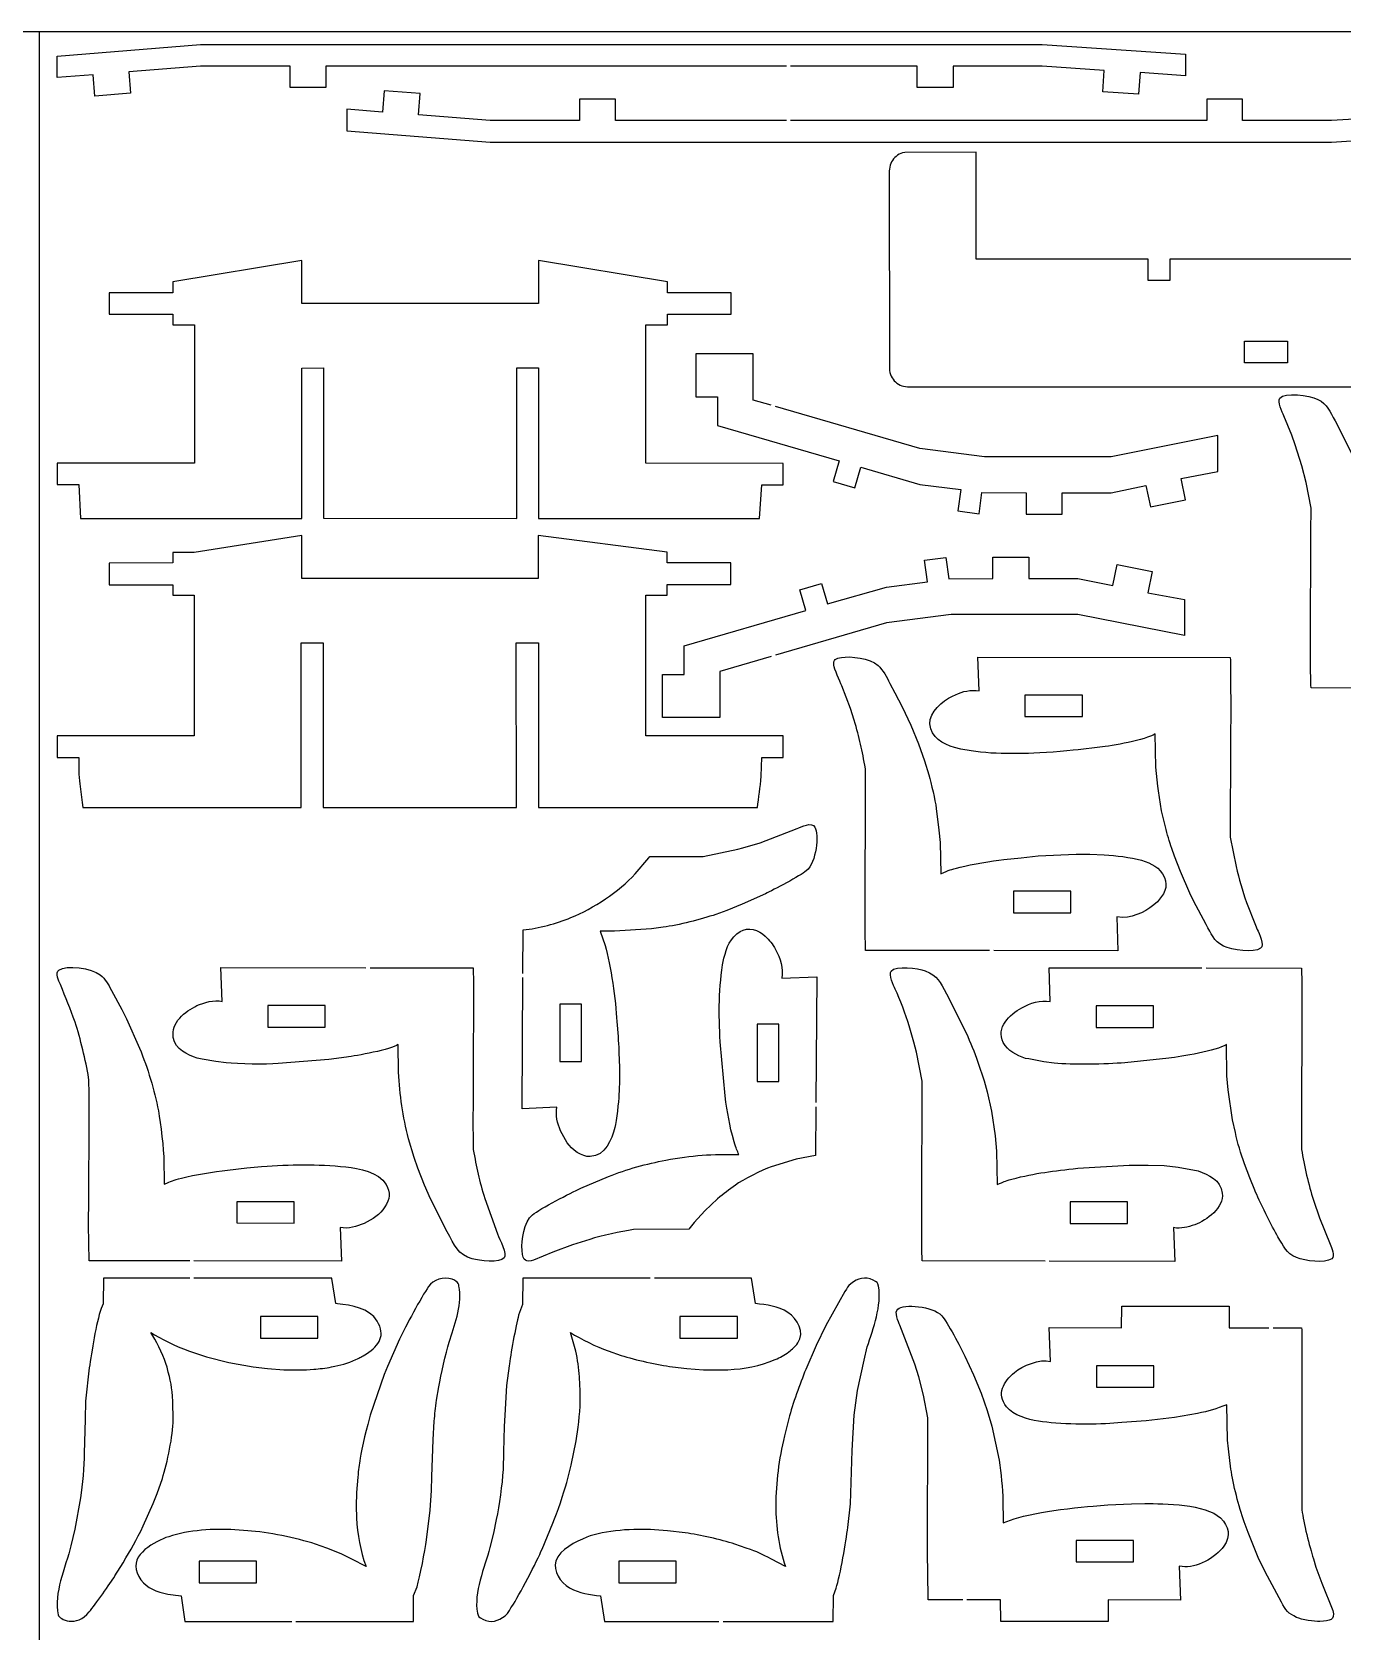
# Model space of a CAD drawing. Extents: x 16 to 596, y 60 to 440.
# Drawn here: x 305.3 to 460.7, y 250.6 to 440.3 of the extents above; entities that cross this region are included whole.
import ezdxf

# ---------------------------------------------------------------- set-up
doc = ezdxf.new("R2010")
doc.units = 0
doc.layers.get('0').update_dxf_attribs({"linetype": 'CONTINUOUS'})

msp = doc.modelspace()

# ---------------------------------------------------------------- linework, layer by layer
at = {"color": 1}
msp.add_line((596.208698, 440.268814), (16.208698, 440.268814), dxfattribs=at)
at = {"color": 5}
msp.add_line((306.208698, 440.268814), (306.208698, 60.268814), dxfattribs=at)
at = {"color": 3}
for p, q in [((308.333698, 437.418814), (325.333698, 438.768814)), ((325.333698, 438.768814), (425.133698, 438.768814)), ((425.133698, 438.768814), (442.133698, 437.618814)), ((308.333698, 434.868814), (308.333698, 437.418814)), ((325.333698, 436.218814), (316.833698, 435.543814)), ((335.958698, 436.218814), (325.333698, 436.218814)), ((335.958698, 433.668814), (335.958698, 436.218814)), ((394.819098, 436.218814), (340.208698, 436.218814)), ((340.208698, 436.218814), (340.208698, 433.668814)), ((410.333698, 436.218814), (395.319098, 436.218814)), ((410.333698, 433.668814), (410.333698, 436.218814)), ((425.133698, 436.218814), (414.583698, 436.218814)), ((414.583698, 436.218814), (414.583698, 433.668814)), ((432.508698, 435.718814), (425.133698, 436.218814)), ((442.133698, 437.618814), (442.133698, 435.068814)), ((312.583698, 435.193814), (308.333698, 434.868814)), ((312.783698, 432.643814), (312.583698, 435.193814)), ((316.833698, 435.543814), (317.033698, 432.993814)), ((432.358698, 433.168814), (432.508698, 435.718814)), ((436.758698, 435.443814), (436.583698, 432.893814)), ((442.133698, 435.068814), (436.758698, 435.443814)), ((317.033698, 432.993814), (312.783698, 432.643814)), ((340.208698, 433.668814), (335.958698, 433.668814)), ((347.116398, 433.307614), (346.916398, 430.757614)), ((351.366398, 432.982614), (347.116398, 433.307614)), ((351.166398, 430.432614), (351.366398, 432.982614)), ((414.583698, 433.668814), (410.333698, 433.668814)), ((436.583698, 432.893814), (432.358698, 433.168814)), ((346.916398, 430.757614), (342.666398, 431.107614)), ((342.666398, 431.107614), (342.666398, 428.557614)), ((374.541398, 432.307614), (370.291398, 432.307614)), ((370.291398, 432.307614), (370.291398, 429.757614)), ((374.541398, 429.757614), (374.541398, 432.307614)), ((448.916398, 432.307614), (444.666398, 432.307614)), ((444.666398, 432.307614), (444.666398, 429.757614)), ((448.916398, 429.757614), (448.916398, 432.307614)), ((359.666398, 429.757614), (351.166398, 430.432614)), ((370.291398, 429.757614), (359.666398, 429.757614)), ((394.819098, 429.757614), (374.541398, 429.757614)), ((444.666398, 429.757614), (395.319098, 429.757614)), ((459.466398, 429.757614), (448.916398, 429.757614)), ((466.841398, 430.232614), (459.466398, 429.757614)), ((342.666398, 428.557614), (359.666398, 427.207614)), ((359.666398, 427.207614), (459.466398, 427.207614)), ((459.466398, 427.207614), (476.466398, 428.332614)), ((407.294798, 424.860414), (407.194798, 424.660414)), ((407.394798, 425.035414), (407.294798, 424.860414)), ((407.519798, 425.210314), (407.394798, 425.035414)), ((407.669798, 425.385414), (407.519798, 425.210314)), ((407.819798, 425.510414), (407.669798, 425.385414)), ((407.994798, 425.660414), (407.819798, 425.510414)), ((408.194798, 425.760414), (407.994798, 425.660414)), ((408.394798, 425.860414), (408.194798, 425.760414)), ((408.594798, 425.935414), (408.394798, 425.860414)), ((408.844798, 425.985414), (408.594798, 425.935414)), ((417.319798, 426.010314), (408.844798, 425.985414)), ((417.319798, 413.335414), (417.319798, 426.010314)), ((407.044798, 424.010414), (407.019798, 423.785414)), ((407.019798, 423.785414), (407.044798, 400.110414)), ((407.069798, 424.235414), (407.044798, 424.010414)), ((407.119798, 424.460414), (407.069798, 424.235414)), ((407.194798, 424.660414), (407.119798, 424.460414)), ((337.358698, 413.168814), (322.058698, 410.618814)), ((337.358698, 408.068814), (337.358698, 413.168814)), ((380.708698, 410.618814), (365.408698, 413.168814)), ((365.408698, 413.168814), (365.408698, 408.068814)), ((425.393098, 413.335414), (417.319798, 413.335414)), ((437.719798, 413.335414), (425.393098, 413.335414)), ((437.719798, 410.785414), (437.719798, 413.335414)), ((440.294798, 413.335414), (440.269798, 410.785414)), ((463.219798, 413.335414), (440.294798, 413.335414)), ((322.058698, 410.618814), (322.058698, 409.343814)), ((380.708698, 409.343814), (380.708698, 410.618814)), ((440.269798, 410.785414), (437.719798, 410.785414)), ((322.058698, 409.343814), (314.508698, 409.343814)), ((314.508698, 409.343814), (314.508698, 406.793814)), ((365.408698, 408.068814), (337.358698, 408.068814)), ((388.258698, 409.343814), (380.708698, 409.343814)), ((388.258698, 406.793814), (388.258698, 409.343814)), ((314.508698, 406.793814), (322.058698, 406.793814)), ((322.058698, 406.793814), (322.058698, 405.518814)), ((380.708698, 405.518814), (380.708698, 406.793814)), ((380.708698, 406.793814), (388.258698, 406.793814)), ((322.058698, 405.518814), (324.608698, 405.518814)), ((324.608698, 405.518814), (324.608698, 389.143814)), ((378.133698, 389.118814), (378.158698, 405.518814)), ((378.158698, 405.518814), (380.708698, 405.518814)), ((390.883698, 402.093814), (384.083698, 402.093814)), ((384.083698, 402.093814), (384.083698, 396.993814)), ((390.883698, 396.618814), (390.883698, 402.093814)), ((337.358698, 400.393814), (339.908698, 400.418814)), ((337.358698, 382.568814), (337.358698, 400.393814)), ((339.908698, 400.418814), (339.908698, 382.593814)), ((362.858698, 382.568814), (362.858698, 400.418814)), ((362.858698, 400.418814), (365.408698, 400.418814)), ((365.408698, 400.418814), (365.408698, 382.568814)), ((407.044798, 400.110414), (407.094798, 399.885414)), ((407.094798, 399.885414), (407.144798, 399.660414)), ((407.144798, 399.660414), (407.244798, 399.460414)), ((407.244798, 399.460414), (407.344798, 399.260414)), ((407.344798, 399.260414), (407.469798, 399.085414)), ((407.469798, 399.085414), (407.594798, 398.910414)), ((407.594798, 398.910414), (407.744798, 398.760414)), ((407.744798, 398.760414), (407.919798, 398.610414)), ((407.919798, 398.610414), (408.094798, 398.485414)), ((408.094798, 398.485414), (408.294798, 398.385414)), ((408.294798, 398.385414), (408.494798, 398.310414)), ((408.494798, 398.310414), (408.694798, 398.260414)), ((408.694798, 398.260414), (408.919798, 398.210414)), ((384.083698, 396.993814), (386.633698, 396.993814)), ((386.633698, 396.993814), (386.633698, 393.593814)), ((393.023298, 395.995914), (390.883698, 396.618814)), ((408.919798, 398.210414), (409.169798, 398.185414)), ((409.169798, 398.185414), (494.369798, 398.185414)), ((410.633698, 390.868814), (393.523298, 395.850314)), ((454.733698, 392.468814), (453.808698, 394.743814)), ((386.633698, 393.593814), (401.058698, 389.393814)), ((459.908698, 394.143814), (462.158698, 389.693814)), ((418.308698, 389.868814), (410.633698, 390.868814)), ((445.958698, 392.393814), (433.333698, 389.868814)), ((445.958698, 388.143814), (445.958698, 392.393814)), ((455.158698, 391.318814), (454.733698, 392.468814)), ((455.933698, 388.818814), (455.158698, 391.318814)), ((324.608698, 389.143814), (308.333698, 389.143814)), ((308.333698, 389.143814), (308.333698, 386.593714)), ((394.433698, 389.093814), (378.133698, 389.118814)), ((394.433698, 386.543814), (394.433698, 389.093814)), ((401.058698, 389.393814), (400.358698, 386.943814)), ((433.333698, 389.868814), (418.308698, 389.868814)), ((456.433698, 386.843814), (455.933698, 388.818814)), ((400.358698, 386.943814), (402.933698, 386.193714)), ((402.933698, 386.193714), (403.633698, 388.643814)), ((403.633698, 388.643814), (410.633698, 386.618814)), ((441.633698, 387.293814), (445.958698, 388.143814)), ((442.133698, 384.793714), (441.633698, 387.293814)), ((308.333698, 386.593714), (310.883698, 386.593714)), ((310.883698, 386.593714), (311.108698, 382.568814)), ((391.633698, 382.568814), (391.883698, 386.543814)), ((391.883698, 386.543814), (394.433698, 386.543814)), ((410.633698, 386.618814), (415.483698, 385.993714)), ((415.483698, 385.993714), (415.133698, 383.468814)), ((417.658698, 383.118814), (418.008698, 385.643814)), ((418.008698, 385.643814), (423.258698, 385.618814)), ((423.258698, 385.618814), (423.258698, 383.068814)), ((427.508698, 383.068814), (427.508698, 385.618814)), ((427.508698, 385.618814), (433.333698, 385.618814)), ((433.333698, 385.618814), (437.458698, 386.468814)), ((437.458698, 386.468814), (437.983698, 383.968814)), ((457.033698, 383.793814), (456.433698, 386.843814)), ((415.133698, 383.468814), (417.658698, 383.118814)), ((437.983698, 383.968814), (442.133698, 384.793714)), ((311.108698, 382.568814), (322.786598, 382.568814)), ((322.786598, 382.568814), (337.358698, 382.568814)), ((339.908698, 382.593814), (362.858698, 382.568814)), ((365.408698, 382.568814), (380.683698, 382.568814)), ((380.683698, 382.568814), (391.633698, 382.568814)), ((423.258698, 383.068814), (427.508698, 383.068814)), ((337.333698, 380.568814), (324.583698, 378.543814)), ((337.333698, 375.468714), (337.333698, 380.568814)), ((380.683698, 378.568814), (365.383698, 380.568814)), ((365.383698, 380.568814), (365.383698, 375.468714)), ((324.583698, 378.543814), (322.033698, 378.543814)), ((322.033698, 378.543814), (322.033698, 377.293814)), ((380.683698, 377.293814), (380.683698, 378.568814)), ((411.183698, 377.618814), (413.708698, 377.943814)), ((411.533698, 375.068714), (411.183698, 377.618814)), ((413.708698, 377.943814), (414.058698, 375.418814)), ((419.308698, 375.443814), (419.308698, 377.993814)), ((419.308698, 377.993814), (423.558698, 377.993814)), ((423.558698, 377.993814), (423.558698, 375.443814)), ((322.033698, 377.293814), (314.508698, 377.268814)), ((314.508698, 377.268814), (314.508698, 374.718814)), ((388.233698, 377.293814), (380.683698, 377.293814)), ((388.233698, 374.743814), (388.233698, 377.293814)), ((433.508698, 374.618814), (434.033698, 377.118814)), ((434.033698, 377.118814), (438.183698, 376.268714)), ((438.183698, 376.268714), (437.683698, 373.768814)), ((314.508698, 374.718814), (322.033698, 374.718814)), ((322.033698, 374.718814), (322.033698, 373.468814)), ((365.383698, 375.468714), (337.333698, 375.468714)), ((380.683698, 373.468814), (380.683698, 374.743814)), ((380.683698, 374.743814), (388.233698, 374.743814)), ((396.408698, 374.118814), (398.983698, 374.868714)), ((397.108698, 371.668814), (396.408698, 374.118814)), ((398.983698, 374.868714), (399.683698, 372.443814)), ((399.683698, 372.443814), (406.683698, 374.443814)), ((406.683698, 374.443814), (411.533698, 375.068714)), ((414.058698, 375.418814), (419.308698, 375.443814)), ((423.558698, 375.443814), (429.383698, 375.443814)), ((429.383698, 375.443814), (433.508698, 374.618814)), ((437.683698, 373.768814), (442.008698, 372.943814)), ((322.033698, 373.468814), (324.583698, 373.468814)), ((324.583698, 373.468814), (324.583698, 356.793814)), ((378.133698, 356.793814), (378.133698, 373.468814)), ((378.133698, 373.468814), (380.683698, 373.468814)), ((442.008698, 372.943814), (442.008698, 368.693814)), ((382.683698, 367.468814), (397.108698, 371.668814)), ((406.683698, 370.193814), (393.523298, 366.362314)), ((414.358698, 371.193814), (406.683698, 370.193814)), ((429.383698, 371.193814), (414.358698, 371.193814)), ((442.008698, 368.693814), (429.383698, 371.193814)), ((337.283698, 348.293714), (337.283698, 367.818814)), ((337.283698, 367.818814), (339.883698, 367.818814)), ((339.883698, 367.818814), (339.883698, 348.293714)), ((362.808698, 348.293714), (362.783698, 367.818814)), ((362.783698, 367.818814), (365.433698, 367.818814)), ((365.433698, 367.818814), (365.433698, 348.293714)), ((382.683698, 364.068814), (382.683698, 367.468814)), ((393.023298, 366.216714), (386.933698, 364.443814)), ((417.658698, 362.118814), (417.508698, 366.143714)), ((417.508698, 366.143714), (447.433698, 366.093814)), ((386.933698, 364.443814), (386.933698, 358.968814)), ((380.133698, 358.968814), (380.133698, 364.068814)), ((380.133698, 364.068814), (382.683698, 364.068814)), ((402.408698, 360.018814), (401.383698, 362.718814)), ((407.083698, 363.018814), (407.683698, 361.893814)), ((467.682498, 362.451014), (457.033698, 362.468814)), ((407.683698, 361.893814), (408.558698, 360.243814)), ((417.333698, 362.168714), (417.658698, 362.118814)), ((386.933698, 358.968814), (380.133698, 358.968814)), ((402.833698, 358.668814), (402.408698, 360.018814)), ((408.558698, 360.243814), (409.583698, 358.043814)), ((324.583698, 356.793814), (308.333698, 356.793814)), ((308.333698, 356.793814), (308.333698, 354.243714)), ((394.433698, 356.793814), (378.133698, 356.793814)), ((394.433698, 354.243714), (394.433698, 356.793814)), ((409.583698, 358.043814), (410.483698, 355.843814)), ((438.633698, 353.093814), (438.558698, 357.018714)), ((410.483698, 355.843814), (411.208698, 353.818814)), ((415.508698, 355.218814), (414.733698, 355.393814)), ((416.708698, 355.018814), (415.508698, 355.218814)), ((423.533698, 354.718814), (421.458698, 354.693814)), ((431.983698, 355.443814), (429.433698, 355.143814)), ((308.333698, 354.243714), (310.883698, 354.243714)), ((391.833698, 351.993814), (391.883698, 354.243714)), ((391.883698, 354.243714), (394.433698, 354.243714)), ((404.158698, 333.793714), (404.183698, 352.893814)), ((411.208698, 353.818814), (411.708698, 352.168814)), ((438.858698, 350.843814), (438.633698, 353.093814)), ((311.008698, 351.118814), (311.308698, 348.868814)), ((438.933698, 350.268714), (438.858698, 350.843814)), ((439.308698, 347.918714), (438.933698, 350.268714)), ((311.308698, 348.868814), (311.383698, 348.293714)), ((311.383698, 348.293714), (322.786598, 348.293714)), ((322.786598, 348.293714), (337.283698, 348.293714)), ((339.883698, 348.293714), (362.808698, 348.293714)), ((365.433698, 348.293714), (379.184898, 348.293714)), ((379.184898, 348.293714), (391.383698, 348.293714)), ((412.583698, 348.168814), (412.908698, 345.593814)), ((439.758698, 346.018814), (439.308698, 347.918714)), ((391.683698, 344.093814), (396.083698, 345.793814)), ((412.908698, 345.593814), (413.033698, 344.143714)), ((384.958698, 342.493814), (389.058698, 343.343714)), ((389.058698, 343.343714), (389.633698, 343.493814)), ((389.633698, 343.493814), (391.683698, 344.093814)), ((413.033698, 344.143714), (413.108698, 340.443814)), ((440.833698, 342.518814), (440.508698, 343.418814)), ((447.433698, 344.768714), (448.133698, 341.293814)), ((376.883698, 340.443814), (378.508698, 342.343714)), ((378.508698, 342.343714), (378.633698, 342.493814)), ((378.633698, 342.493814), (384.958698, 342.493814)), ((420.608698, 342.118814), (422.658698, 342.343714)), ((422.658698, 342.343714), (424.658698, 342.543714)), ((424.658698, 342.543714), (429.158698, 342.743714)), ((429.158698, 342.743714), (430.808698, 342.743714)), ((430.808698, 342.743714), (432.483698, 342.693814)), ((441.533698, 340.693814), (440.833698, 342.518814)), ((442.658698, 338.118814), (441.533698, 340.693814)), ((392.333698, 338.068814), (389.583698, 336.818714)), ((443.108698, 337.218714), (442.658698, 338.118814)), ((387.758698, 336.093814), (386.458698, 335.618714)), ((389.583698, 336.818714), (387.758698, 336.093814)), ((444.583698, 334.418714), (443.108698, 337.218714)), ((449.383698, 337.043814), (450.433698, 334.343814)), ((363.553398, 328.623414), (363.583698, 333.768814)), ((378.808698, 333.893814), (374.433698, 333.618714)), ((380.183698, 334.093814), (378.808698, 333.893814)), ((404.208698, 331.343814), (404.158698, 333.793714)), ((434.683698, 335.243714), (433.983698, 335.318814)), ((433.983698, 335.318814), (434.133698, 331.293814)), ((450.433698, 334.343814), (450.658698, 333.818714)), ((374.433698, 333.618714), (372.708698, 333.618714)), ((372.708698, 333.618714), (373.308698, 331.943814)), ((387.358698, 330.218714), (387.408698, 330.418714)), ((418.897498, 331.319314), (404.208698, 331.343814)), ((434.133698, 331.293814), (419.397498, 331.318514)), ((327.883698, 325.293714), (327.733698, 329.318814)), ((327.733698, 329.318814), (344.942998, 329.290014)), ((345.442998, 329.289214), (357.658698, 329.268714)), ((357.658698, 329.268714), (357.708698, 327.468714)), ((363.458698, 312.568714), (363.550498, 328.123414)), ((394.283698, 328.043714), (398.408698, 328.193814)), ((398.408698, 328.193814), (398.320898, 313.314114)), ((426.108698, 325.293714), (425.958698, 329.293714)), ((425.958698, 329.293714), (444.083698, 329.263414)), ((444.583698, 329.262614), (455.883698, 329.243714)), ((455.883698, 329.243714), (455.933698, 327.443714)), ((314.783698, 326.593814), (315.983698, 324.343814)), ((413.808698, 326.193814), (416.133698, 321.568814)), ((455.933698, 327.443714), (455.908698, 307.718814)), ((315.983698, 324.343814), (316.558698, 323.218814)), ((316.558698, 323.218814), (318.108698, 319.743714)), ((374.708698, 322.918714), (374.858698, 321.118714)), ((409.933698, 320.468814), (409.383698, 322.393814)), ((387.533698, 314.093814), (386.958698, 320.518714)), ((342.658698, 318.693814), (340.533698, 318.418814)), ((348.808698, 316.893814), (348.758698, 320.193814)), ((410.233698, 319.293814), (409.933698, 320.468814)), ((410.933698, 315.843814), (410.233698, 319.293814)), ((447.058698, 316.468814), (447.008698, 320.168814)), ((325.533698, 318.443814), (324.933698, 318.568714)), ((327.133698, 318.168714), (325.533698, 318.443814)), ((328.358698, 318.018814), (327.133698, 318.168714)), ((340.533698, 318.418814), (334.558698, 317.918714)), ((417.533698, 318.093814), (418.258698, 315.868814)), ((423.558698, 318.468814), (423.158698, 318.543714)), ((425.358698, 318.143714), (423.558698, 318.468814)), ((426.583698, 317.993814), (425.358698, 318.143714)), ((436.808698, 318.193814), (434.933698, 318.018814)), ((440.183698, 318.568714), (436.808698, 318.193814)), ((418.258698, 315.868814), (418.633698, 314.568714)), ((447.208698, 314.818814), (447.058698, 316.468814)), ((447.708698, 311.268814), (447.208698, 314.818814)), ((418.633698, 314.568714), (419.133698, 312.293814)), ((367.583698, 312.743814), (363.458698, 312.568714)), ((398.317898, 312.814114), (398.283698, 307.018714)), ((419.133698, 312.293814), (419.558698, 309.343814)), ((448.058698, 309.743814), (447.708698, 311.268814)), ((368.833698, 308.543814), (368.033698, 309.968814)), ((419.558698, 309.343814), (419.733698, 307.518814)), ((350.658698, 306.793814), (350.008698, 309.018714)), ((419.733698, 307.518814), (419.808698, 303.593814)), ((320.983698, 306.268714), (321.008698, 304.118814)), ((328.533698, 305.293814), (330.808698, 305.543814)), ((330.808698, 305.543814), (332.583698, 305.718814)), ((351.108698, 305.518814), (350.658698, 306.793814)), ((351.883698, 303.493714), (351.108698, 305.518814)), ((395.983698, 306.593814), (393.008698, 305.693814)), ((398.283698, 307.018714), (395.983698, 306.593814)), ((429.358698, 305.518814), (435.458698, 305.893814)), ((435.458698, 305.893814), (437.733698, 305.893814)), ((437.733698, 305.893814), (439.608698, 305.818714)), ((439.608698, 305.818714), (441.258698, 305.643714)), ((441.258698, 305.643714), (443.633698, 305.193814)), ((449.758698, 304.393814), (449.133698, 306.043714)), ((321.008698, 304.118814), (321.008698, 303.618814)), ((352.608698, 301.868714), (351.883698, 303.493714)), ((370.433698, 303.143814), (373.733698, 304.543814)), ((450.358698, 302.918814), (449.758698, 304.393814)), ((312.058698, 298.793814), (312.083698, 301.918814)), ((354.583698, 297.968814), (352.608698, 301.868714)), ((359.033698, 301.943814), (360.558698, 297.718714)), ((386.633698, 301.868714), (385.133698, 300.468714)), ((457.308698, 301.743814), (458.033698, 299.618814)), ((385.133698, 300.468714), (383.883698, 299.068714)), ((312.108698, 294.543714), (312.058698, 298.793814)), ((341.883698, 298.493714), (342.058698, 294.493814)), ((383.233698, 298.268714), (376.683698, 298.243814)), ((383.883698, 299.068714), (383.233698, 298.268714)), ((440.708698, 298.468714), (440.858698, 294.443814)), ((458.033698, 299.618814), (459.308698, 296.493714)), ((369.433698, 296.418814), (367.133698, 295.543714)), ((371.483698, 297.068814), (369.433698, 296.418814)), ((324.046398, 294.523814), (312.108698, 294.543714)), ((342.058698, 294.493814), (324.546398, 294.523014)), ((367.133698, 295.543714), (364.833698, 294.618814)), ((425.483698, 294.482314), (410.933698, 294.518714)), ((440.858698, 294.443814), (425.983698, 294.481014)), ((313.808698, 292.493814), (313.783698, 289.443814)), ((324.046398, 292.493814), (313.808698, 292.493814)), ((340.908698, 292.493814), (324.546398, 292.493814)), ((340.908698, 292.443814), (340.908698, 292.493814)), ((341.383698, 289.468814), (340.908698, 292.443814)), ((363.558698, 292.493814), (363.508698, 289.343714)), ((378.653098, 292.493814), (363.558698, 292.493814)), ((390.658698, 292.493814), (379.153098, 292.493814)), ((391.133698, 289.468814), (390.658698, 292.493814)), ((401.758698, 290.893814), (399.508698, 286.868814)), ((313.783698, 289.443814), (313.558698, 288.868814)), ((341.583698, 289.443814), (341.383698, 289.468814)), ((363.508698, 289.343714), (363.058698, 288.068814)), ((434.558698, 286.593714), (434.583698, 289.143714)), ((434.583698, 289.143714), (447.308698, 289.143714)), ((447.308698, 289.143714), (447.333698, 286.593714)), ((399.508698, 286.868814), (398.333698, 284.493814)), ((410.058698, 282.293814), (408.283698, 286.893814)), ((426.133698, 282.593714), (425.983698, 286.618714)), ((425.983698, 286.618714), (434.558698, 286.593714)), ((447.333698, 286.593714), (452.029898, 286.580114)), ((452.529898, 286.578614), (455.908698, 286.568714)), ((455.908698, 286.568714), (455.933698, 286.343814)), ((319.683698, 285.643814), (319.458698, 286.018714)), ((348.933698, 285.243814), (347.508698, 282.018714)), ((369.833698, 283.818714), (369.208698, 286.018714)), ((398.333698, 284.493814), (397.108698, 281.643714)), ((455.933698, 286.343814), (455.958698, 282.368814)), ((323.908698, 283.868814), (326.033698, 283.143814)), ((326.033698, 283.143814), (328.683698, 282.468814)), ((373.658698, 283.868814), (375.208698, 283.318814)), ((403.258698, 279.168814), (404.033698, 282.768814)), ((404.033698, 282.768814), (404.408698, 284.318814)), ((415.958698, 283.243714), (417.008698, 281.018714)), ((312.133698, 281.843714), (311.708698, 277.893714)), ((328.683698, 282.468814), (331.558698, 281.968814)), ((331.558698, 281.968814), (333.258698, 281.768814)), ((333.258698, 281.768814), (335.208698, 281.618714)), ((347.108698, 281.043714), (345.458698, 276.243714)), ((347.508698, 282.018714), (347.108698, 281.043714)), ((361.933698, 282.068814), (361.633698, 279.743814)), ((370.333698, 279.818714), (370.283698, 280.793814)), ((381.308698, 281.968814), (383.008698, 281.768814)), ((383.008698, 281.768814), (384.983698, 281.618714)), ((384.983698, 281.618714), (387.858698, 281.618714)), ((410.508698, 280.768814), (410.058698, 282.293814)), ((411.058698, 278.593814), (410.508698, 280.768814)), ((417.008698, 281.018714), (417.908698, 278.818714)), ((455.958698, 282.368814), (455.958698, 264.993714)), ((353.333698, 278.018814), (353.583698, 279.593814)), ((361.633698, 279.743814), (361.408698, 276.218814)), ((402.858698, 276.218814), (403.258698, 279.168814)), ((417.908698, 278.818714), (418.633698, 276.768814)), ((311.708698, 277.893714), (311.633698, 275.743814)), ((322.083698, 275.693714), (322.058698, 277.868714)), ((411.583698, 275.918814), (411.058698, 278.593814)), ((447.133698, 273.268714), (447.033698, 277.468714)), ((311.633698, 275.743814), (311.533698, 271.693714)), ((352.908698, 273.293714), (353.033698, 275.518714)), ((361.408698, 276.218814), (361.358698, 274.868714)), ((395.108698, 275.818814), (394.583698, 273.768814)), ((402.608698, 272.018814), (402.858698, 276.218814)), ((411.558698, 260.018714), (411.583698, 275.918814)), ((418.633698, 276.768814), (419.183698, 274.918714)), ((434.583698, 275.343814), (433.633698, 275.268714)), ((437.483698, 275.568814), (434.583698, 275.343814)), ((440.833698, 275.968814), (437.483698, 275.568814)), ((443.558698, 276.443714), (440.833698, 275.968814)), ((352.783698, 268.968714), (352.908698, 273.293714)), ((361.358698, 274.868714), (361.283698, 271.868814)), ((369.283698, 270.293714), (369.883698, 273.168814)), ((369.883698, 273.168814), (370.108698, 274.793814)), ((419.183698, 274.918714), (420.033698, 270.893714)), ((447.233698, 272.243814), (447.133698, 273.268714)), ((361.283698, 271.868814), (361.208698, 269.768814)), ((402.408698, 265.718814), (402.608698, 272.018814)), ((447.533698, 269.843814), (447.233698, 272.243814)), ((368.758698, 268.243814), (369.283698, 270.293714)), ((320.183698, 266.943714), (320.808698, 268.718714)), ((343.983698, 268.868814), (343.833698, 267.043814)), ((352.733698, 267.293814), (352.783698, 268.968714)), ((311.108698, 266.443814), (310.408698, 262.718814)), ((318.533698, 263.093814), (319.733698, 265.768714)), ((319.733698, 265.768714), (320.183698, 266.943714)), ((343.833698, 267.043814), (343.808698, 265.443814)), ((352.583698, 264.943714), (352.733698, 267.293814)), ((402.083698, 262.918814), (402.408698, 265.718814)), ((420.483698, 265.993714), (420.508698, 263.818814)), ((431.208698, 265.443814), (432.933698, 265.593714)), ((432.933698, 265.593714), (435.758698, 265.718814)), ((435.758698, 265.718814), (437.333698, 265.743714)), ((343.808698, 265.443814), (343.833698, 264.068814)), ((352.133698, 261.443814), (352.583698, 264.943714)), ((360.408698, 263.843814), (360.058698, 262.243814)), ((420.508698, 263.443814), (421.833698, 263.943714)), ((420.508698, 263.818814), (420.508698, 263.443814)), ((421.833698, 263.943714), (422.933698, 264.243814)), ((422.933698, 264.243814), (425.083698, 264.693814)), ((310.408698, 262.718814), (309.958698, 260.718814)), ((330.933698, 262.518814), (329.408698, 262.643814)), ((360.058698, 262.243814), (359.658698, 260.518814)), ((365.833698, 260.343814), (367.133698, 263.418814)), ((380.708698, 262.518814), (379.158698, 262.643814)), ((382.808698, 262.268814), (380.708698, 262.518814)), ((449.558698, 262.293814), (449.083698, 263.593714)), ((450.858698, 259.168814), (449.558698, 262.293814)), ((340.308698, 260.468814), (338.958698, 260.943814)), ((342.008698, 259.793714), (340.308698, 260.468814)), ((390.058698, 260.468814), (388.708698, 260.943814)), ((411.608698, 254.593814), (411.558698, 260.018714)), ((315.183698, 257.168814), (316.158698, 258.718814)), ((343.283698, 259.168814), (342.008698, 259.793714)), ((344.958698, 258.268814), (343.283698, 259.168814)), ((394.708698, 258.268814), (393.058698, 259.168814)), ((441.758698, 258.268814), (441.383698, 258.318814)), ((441.383698, 258.318814), (441.558698, 254.293814)), ((451.858698, 257.118814), (450.858698, 259.168814)), ((457.308698, 259.193714), (457.608698, 258.218714)), ((457.608698, 258.218714), (458.308698, 256.293814)), ((453.508698, 254.068714), (451.858698, 257.118814)), ((458.308698, 256.293814), (459.608698, 253.043714)), ((323.033698, 254.793814), (323.483698, 251.768814)), ((350.608698, 254.843714), (351.008698, 255.868714)), ((350.608698, 251.768814), (350.608698, 254.843714)), ((372.783698, 254.793814), (373.258698, 251.768814)), ((400.358698, 251.768814), (400.383698, 254.843714)), ((400.383698, 254.843714), (400.708698, 255.693814)), ((411.608698, 254.343814), (411.608698, 254.593814)), ((415.723198, 254.343814), (411.608698, 254.343814)), ((420.208698, 254.343814), (416.223198, 254.343814)), ((420.233698, 251.768814), (420.208698, 254.343814)), ((432.983698, 254.318814), (432.958698, 251.768814)), ((441.558698, 254.293814), (432.983698, 254.318814)), ((323.483698, 251.768814), (336.152998, 251.768814)), ((336.652998, 251.768814), (350.608698, 251.768814)), ((373.258698, 251.768814), (386.808698, 251.768814)), ((387.308698, 251.768814), (400.358698, 251.768814)), ((432.958698, 251.768814), (420.233698, 251.768814))]:
    msp.add_line(p, q, dxfattribs=at)
at = {"color": 7}
for p, q in [((449.144798, 401.035414), (449.144798, 403.585314)), ((449.144798, 403.585314), (454.244798, 403.585314)), ((454.244798, 403.585314), (454.244798, 401.035414)), ((454.244798, 401.035414), (449.144798, 401.035414)), ((429.908698, 361.618814), (423.108698, 361.618814)), ((423.108698, 361.618814), (423.108698, 359.068814)), ((429.908698, 359.068814), (429.908698, 361.618814)), ((423.108698, 359.068814), (429.908698, 359.068814)), ((428.558698, 338.368714), (421.758698, 338.368714)), ((421.758698, 338.368714), (421.758698, 335.818714)), ((428.558698, 335.818714), (428.558698, 338.368714)), ((421.758698, 335.818714), (428.558698, 335.818714)), ((340.108698, 324.793814), (333.308698, 324.793814)), ((333.308698, 324.793814), (333.308698, 322.243814)), ((340.108698, 322.243814), (340.108698, 324.793814)), ((370.508698, 324.968814), (367.958698, 324.968814)), ((367.958698, 324.968814), (367.958698, 318.168714)), ((370.508698, 318.168714), (370.508698, 324.968814)), ((438.333698, 324.768814), (431.533698, 324.768814)), ((431.533698, 324.768814), (431.533698, 322.218814)), ((438.333698, 322.218814), (438.333698, 324.768814)), ((393.908698, 322.618814), (391.358698, 322.618814)), ((391.358698, 322.618814), (391.358698, 315.818814)), ((393.908698, 315.818814), (393.908698, 322.618814)), ((333.308698, 322.243814), (340.108698, 322.243814)), ((431.533698, 322.218814), (438.333698, 322.218814)), ((367.958698, 318.168714), (370.508698, 318.168714)), ((391.358698, 315.818814), (393.908698, 315.818814)), ((329.658698, 301.543814), (329.658698, 299.018814)), ((336.458698, 301.543814), (329.658698, 301.543814)), ((336.458698, 298.993814), (336.458698, 301.543814)), ((435.258698, 301.518814), (428.458698, 301.518814)), ((428.458698, 301.518814), (428.458698, 298.968814)), ((435.258698, 298.968814), (435.258698, 301.518814)), ((329.658698, 299.018814), (336.458698, 298.993814)), ((428.458698, 298.968814), (435.258698, 298.968814)), ((332.433698, 287.918814), (332.433698, 285.368714)), ((339.233698, 287.918814), (332.433698, 287.918814)), ((339.233698, 285.368714), (339.233698, 287.918814)), ((382.183698, 287.918814), (382.183698, 285.368714)), ((389.008698, 287.918814), (382.183698, 287.918814)), ((389.008698, 285.368714), (389.008698, 287.918814)), ((332.433698, 285.368714), (339.233698, 285.368714)), ((382.183698, 285.368714), (389.008698, 285.368714)), ((438.383698, 282.093814), (431.583698, 282.093814)), ((431.583698, 282.093814), (431.583698, 279.543814)), ((438.383698, 279.568814), (438.383698, 282.093814)), ((431.583698, 279.543814), (438.383698, 279.543814)), ((438.383698, 279.543814), (438.383698, 279.568814)), ((429.158698, 261.368714), (429.158698, 261.343814)), ((435.958698, 261.368714), (429.158698, 261.368714)), ((429.158698, 261.343814), (429.158698, 258.818714)), ((435.958698, 258.818714), (435.958698, 261.368714)), ((331.958698, 258.893814), (325.158698, 258.893814)), ((325.158698, 258.893814), (325.158698, 256.343814)), ((331.958698, 256.343814), (331.958698, 258.893814)), ((381.733698, 258.893814), (374.933698, 258.893814)), ((374.933698, 258.893814), (374.933698, 256.343814)), ((381.733698, 256.343814), (381.733698, 258.893814)), ((429.158698, 258.818714), (435.958698, 258.818714)), ((325.158698, 256.343814), (331.958698, 256.343814)), ((374.933698, 256.343814), (381.733698, 256.343814))]:
    msp.add_line(p, q, dxfattribs=at)
at = {"color": 3}
for points in [[(453.808698, 394.743814), (453.616298, 395.151614), (453.033898, 396.459814), (453.333698, 396.843814)], [(453.333698, 396.843814), (453.893698, 397.561014), (456.802898, 397.215714), (457.833698, 396.693814)], [(457.833698, 396.693814), (458.974198, 396.116314), (459.212598, 395.299614), (459.908698, 394.143814)], [(457.033698, 362.468814), (456.896898, 363.015514), (457.033698, 383.793714), (457.033698, 383.793814)], [(400.433698, 365.193814), (400.351498, 365.807614), (400.678098, 365.984914), (401.333698, 366.093814)], [(401.333698, 366.093814), (402.416698, 366.273814), (404.728498, 366.016114), (405.683698, 365.143814)], [(447.433698, 366.093814), (447.596398, 365.442814), (447.412298, 344.967314), (447.433698, 344.768714)], [(401.383698, 362.718814), (401.152198, 363.249614), (400.491998, 364.758714), (400.433698, 365.193814)], [(405.683698, 365.143814), (406.306498, 364.575114), (406.688298, 363.757514), (407.083698, 363.018814)], [(414.508698, 361.493814), (415.480598, 361.952514), (416.221298, 362.248114), (417.333698, 362.168714)], [(411.833698, 358.218814), (411.736498, 359.586114), (413.322598, 360.934114), (414.508698, 361.493814)], [(404.183698, 352.893814), (403.789498, 355.087314), (403.502698, 356.520214), (402.833698, 358.668814)], [(414.733698, 355.393814), (413.387798, 355.842414), (411.950598, 356.574514), (411.833698, 358.218814)], [(438.558698, 357.018714), (437.361998, 356.301714), (433.418198, 355.595214), (431.983698, 355.443814)], [(421.458698, 354.693814), (419.991198, 354.693814), (418.142498, 354.751014), (416.708698, 355.018814)], [(429.433698, 355.143814), (427.932498, 354.977014), (424.991398, 354.718814), (423.533698, 354.718814)], [(310.883698, 354.243714), (310.883698, 353.371814), (310.887598, 351.966814), (311.008698, 351.118814)], [(391.383698, 348.293714), (391.490498, 349.468614), (391.740798, 350.686414), (391.833698, 351.993814)], [(411.708698, 352.168814), (411.991698, 351.112014), (412.452998, 349.214014), (412.583698, 348.168814)], [(396.083698, 345.793814), (396.595598, 346.017214), (397.812398, 346.644814), (398.183698, 345.968814)], [(398.183698, 345.968814), (398.682698, 345.060214), (398.400398, 341.803514), (397.158698, 340.768714)], [(440.508698, 343.418814), (440.288398, 344.241414), (439.935898, 345.114014), (439.758698, 346.018814)], [(415.408698, 341.218814), (416.857598, 341.581414), (419.125198, 341.962514), (420.608698, 342.118814)], [(432.483698, 342.693814), (433.944698, 342.602814), (435.513898, 342.398714), (436.933698, 342.043814)], [(436.933698, 342.043814), (438.132798, 341.593614), (439.046398, 341.297714), (439.658698, 339.993714)], [(369.258698, 335.243714), (371.952798, 336.325414), (374.922198, 338.296614), (376.883698, 340.443814)], [(397.158698, 340.768714), (396.493398, 340.214214), (393.249798, 338.493714), (392.333698, 338.068814)], [(413.108698, 340.443814), (414.226498, 340.890914), (414.178998, 340.911114), (415.408698, 341.218814)], [(439.658698, 339.993714), (440.140098, 338.968314), (439.530098, 337.840414), (438.808698, 337.118814)], [(448.133698, 341.293814), (448.505598, 339.806014), (448.841198, 338.490514), (449.383698, 337.043814)], [(438.808698, 337.118814), (437.734498, 336.044214), (436.199098, 335.338414), (434.683698, 335.243714)], [(363.583698, 333.768814), (365.498198, 333.980714), (367.471298, 334.526114), (369.258698, 335.243714)], [(386.458698, 335.618714), (384.640298, 335.019214), (382.062798, 334.328714), (380.183698, 334.093814)], [(389.333698, 333.593714), (390.287898, 334.168214), (391.544298, 333.782914), (392.283698, 333.043714)], [(446.633698, 331.868714), (445.436698, 332.474814), (445.237998, 333.331914), (444.583698, 334.418714)], [(450.658698, 333.818714), (450.879598, 333.382514), (451.554898, 331.956214), (451.033698, 331.593814)], [(373.308698, 331.943814), (373.993498, 329.546914), (374.571398, 325.397614), (374.708698, 322.918714)], [(387.408698, 330.418714), (387.729698, 331.702714), (388.138498, 332.874114), (389.333698, 333.593714)], [(392.283698, 333.043714), (392.838398, 332.489214), (393.130698, 332.162314), (393.533698, 331.443714)], [(386.958698, 320.518714), (386.779798, 323.747914), (386.762798, 327.028514), (387.358698, 330.218714)], [(393.533698, 331.443714), (394.083398, 330.463514), (394.472798, 329.179014), (394.283698, 328.043714)], [(451.033698, 331.593814), (450.268698, 331.061914), (447.678298, 331.339814), (446.633698, 331.868714)], [(308.708698, 327.293714), (308.546498, 327.690914), (308.066098, 328.693914), (308.533698, 329.018814)], [(308.533698, 329.018814), (309.403598, 329.623314), (312.437998, 329.273414), (313.433698, 328.443714)], [(313.433698, 328.443714), (314.076198, 327.908314), (314.355998, 327.393114), (314.783698, 326.593814)], [(407.708698, 326.768814), (407.531698, 327.135314), (406.939098, 328.516414), (407.233698, 328.893714)], [(407.233698, 328.893714), (407.776398, 329.588914), (410.445098, 329.229514), (411.283698, 328.918814)], [(411.283698, 328.918814), (412.790598, 328.360414), (412.961098, 327.601514), (413.808698, 326.193814)], [(310.458698, 322.818814), (309.893898, 324.495514), (309.360998, 325.696214), (308.708698, 327.293714)], [(357.708698, 327.468714), (357.708698, 322.480914), (357.583798, 308.320714), (357.683698, 307.743814)], [(409.383698, 322.393814), (408.950698, 323.706814), (408.301398, 325.541214), (407.708698, 326.768814)], [(322.108698, 321.018814), (321.784798, 322.752714), (323.510598, 324.134014), (324.908698, 324.793814)], [(324.908698, 324.793814), (325.713398, 325.173614), (327.004198, 325.545514), (327.883698, 325.293714)], [(420.533698, 320.418814), (419.633998, 322.218314), (421.300698, 323.740514), (422.733698, 324.543814)], [(422.733698, 324.543814), (423.728398, 325.101414), (424.959798, 325.485214), (426.108698, 325.293714)], [(312.058698, 316.268814), (311.714098, 318.258014), (311.100698, 320.913114), (310.458698, 322.818814)], [(324.933698, 318.568714), (323.779898, 319.001914), (322.381198, 319.560214), (322.108698, 321.018814)], [(374.858698, 321.118714), (374.981698, 318.897514), (375.081798, 316.491214), (374.958698, 314.268814)], [(416.133698, 321.568814), (416.604898, 320.395514), (417.118998, 319.351414), (417.533698, 318.093814)], [(318.108698, 319.743714), (319.053898, 317.389814), (319.867598, 314.814314), (320.333698, 312.318814)], [(348.758698, 320.193814), (347.979998, 319.609014), (343.738398, 318.807514), (342.658698, 318.693814)], [(423.158698, 318.543714), (422.112098, 318.936714), (421.062998, 319.360214), (420.533698, 320.418814)], [(447.008698, 320.168814), (445.782898, 319.433314), (441.671598, 318.734314), (440.183698, 318.568714)], [(334.558698, 317.918714), (333.062298, 317.825514), (329.827998, 317.845414), (328.358698, 318.018814)], [(350.008698, 309.018714), (349.305698, 311.643914), (348.977198, 314.188114), (348.808698, 316.893814)], [(434.933698, 318.018814), (432.714998, 317.861114), (428.725898, 317.725514), (426.583698, 317.993814)], [(312.083698, 301.918814), (312.085298, 303.705014), (312.184998, 315.539414), (312.058698, 316.268814)], [(410.933698, 294.518714), (410.796598, 295.067714), (410.933698, 315.843614), (410.933698, 315.843814)], [(374.958698, 314.268814), (374.909998, 313.388714), (374.662998, 311.161014), (374.458698, 310.343814)], [(388.608698, 308.643714), (388.009298, 310.741114), (387.861998, 311.979514), (387.533698, 314.093814)], [(320.333698, 312.318814), (320.617498, 310.799314), (320.983698, 307.777914), (320.983698, 306.268714)], [(368.033698, 309.968814), (367.624598, 310.835614), (367.447698, 311.791514), (367.583698, 312.743814)], [(374.458698, 310.343814), (374.092298, 308.878214), (373.352898, 307.021314), (371.558698, 306.893814)], [(449.133698, 306.043714), (448.741398, 307.233314), (448.299798, 308.512714), (448.058698, 309.743814)], [(357.683698, 307.743814), (358.045398, 305.655914), (358.400498, 303.977214), (359.033698, 301.943814)], [(371.558698, 306.893814), (370.520798, 306.820014), (369.379898, 307.727014), (368.833698, 308.543814)], [(389.158698, 307.143814), (388.994298, 307.637014), (388.850898, 307.796314), (388.608698, 308.643714)], [(455.908698, 307.718814), (456.226498, 305.884114), (456.728498, 303.503214), (457.308698, 301.743814)], [(332.583698, 305.718814), (335.980898, 305.960214), (339.151598, 306.048014), (342.558698, 305.668714)], [(342.558698, 305.668714), (344.141998, 305.492414), (346.451198, 305.069714), (347.333698, 303.593814)], [(373.733698, 304.543814), (375.835298, 305.387714), (378.277998, 306.051514), (380.508698, 306.468714)], [(380.508698, 306.468714), (383.565698, 307.040514), (386.044098, 307.216214), (389.158698, 307.143814)], [(393.008698, 305.693814), (391.967198, 305.324814), (389.614798, 304.154714), (388.758698, 303.493714)], [(421.558698, 304.218814), (424.366998, 304.970014), (426.513998, 305.183014), (429.358698, 305.518814)], [(321.008698, 303.618814), (321.931698, 303.987314), (322.021298, 304.078214), (323.083698, 304.343814)], [(323.083698, 304.343814), (324.703698, 304.748814), (326.875098, 305.118414), (328.533698, 305.293814)], [(347.333698, 303.593814), (347.901898, 302.643514), (347.799898, 301.841514), (347.208698, 300.918714)], [(388.758698, 303.493714), (388.036498, 302.936114), (387.379798, 302.550014), (386.633698, 301.868714)], [(419.808698, 303.593814), (420.690298, 303.945714), (420.548998, 303.948714), (421.558698, 304.218814)], [(443.633698, 305.193814), (444.900398, 304.771614), (446.302598, 304.107814), (446.508698, 302.568814)], [(364.708698, 299.993814), (365.602298, 300.738514), (369.224798, 302.575914), (370.433698, 303.143814)], [(446.508698, 302.568814), (446.739698, 300.843614), (444.658998, 299.323114), (443.233698, 298.818814)], [(453.108698, 297.393814), (452.469698, 298.462514), (450.827698, 301.750714), (450.358698, 302.918814)], [(347.208698, 300.918714), (346.614398, 299.991214), (345.711898, 299.445314), (344.758698, 298.968814)], [(363.458698, 295.743714), (363.387598, 297.028114), (363.660698, 299.120414), (364.708698, 299.993814)], [(344.758698, 298.968814), (343.802498, 298.609714), (342.927498, 298.262214), (341.883698, 298.493714)], [(357.558698, 294.768814), (355.879798, 295.239114), (355.424798, 296.397114), (354.583698, 297.968814)], [(376.683698, 298.243814), (375.162598, 297.970814), (372.928698, 297.545014), (371.483698, 297.068814)], [(443.233698, 298.818814), (442.361098, 298.510114), (441.684998, 298.306614), (440.708698, 298.468714)], [(360.558698, 297.718714), (360.814698, 297.081014), (361.726798, 295.309814), (361.358698, 294.868814)], [(455.308698, 294.918714), (454.054798, 295.405014), (453.765798, 296.294814), (453.108698, 297.393814)], [(459.308698, 296.493714), (459.474498, 296.108214), (459.914398, 295.073514), (459.483698, 294.768814)], [(361.358698, 294.868814), (360.831898, 294.237514), (358.373298, 294.540614), (357.558698, 294.768814)], [(364.833698, 294.618814), (363.982998, 294.386614), (363.532798, 294.405314), (363.458698, 295.743714)], [(459.483698, 294.768814), (458.671598, 294.194214), (456.327998, 294.523414), (455.308698, 294.918714)], [(355.158698, 292.343714), (354.180098, 292.731814), (352.895498, 292.235514), (352.383698, 291.493814)], [(356.033698, 291.143714), (355.959698, 291.735614), (356.012198, 292.005214), (355.158698, 292.343714)], [(405.108698, 292.243814), (404.156498, 292.719914), (403.248098, 292.458714), (402.458698, 291.818814)], [(405.733698, 291.543714), (405.658698, 291.945114), (405.570798, 292.012714), (405.108698, 292.243814)], [(352.383698, 291.493814), (351.490098, 290.198814), (349.624998, 286.716014), (348.933698, 285.243814)], [(354.833698, 284.893814), (355.430998, 286.811814), (356.286398, 289.122414), (356.033698, 291.143714)], [(402.458698, 291.818814), (402.077898, 291.510114), (402.029698, 291.332214), (401.758698, 290.893814)], [(404.408698, 284.318814), (405.094998, 286.522914), (406.159398, 289.264714), (405.733698, 291.543714)], [(313.558698, 288.868814), (312.929798, 287.152814), (312.433698, 283.713114), (312.133698, 281.843714)], [(346.283698, 287.393714), (345.355598, 288.935114), (343.198798, 289.241914), (341.583698, 289.443814)], [(394.983698, 288.418814), (393.785298, 289.186514), (392.493698, 289.298814), (391.133698, 289.468814)], [(396.183698, 284.818714), (397.014198, 286.014314), (396.181698, 287.651414), (394.983698, 288.418814)], [(408.283698, 286.893814), (408.104398, 287.297314), (407.585398, 288.471814), (408.008698, 288.818814)], [(408.008698, 288.818814), (408.749698, 289.426314), (412.145698, 289.210214), (413.233698, 288.018714)], [(345.033698, 283.518814), (346.534198, 284.519114), (347.319398, 285.673514), (346.283698, 287.393714)], [(363.058698, 288.068814), (362.722198, 286.891014), (362.060598, 283.271614), (361.933698, 282.068814)], [(413.233698, 288.018714), (413.873298, 287.318214), (415.491498, 284.251014), (415.958698, 283.243714)], [(319.458698, 286.018714), (320.366798, 285.370614), (322.798798, 284.243014), (323.908698, 283.868814)], [(321.358698, 281.918814), (321.069898, 282.997214), (320.267098, 284.675214), (319.683698, 285.643814)], [(353.583698, 279.593814), (353.845798, 281.052214), (354.398698, 283.496914), (354.833698, 284.893814)], [(369.208698, 286.018714), (370.389298, 285.281414), (372.349398, 284.300914), (373.658698, 283.868814)], [(395.083698, 283.743814), (395.552498, 284.128114), (395.765598, 284.216814), (396.183698, 284.818714)], [(340.883698, 281.943814), (341.866098, 282.175514), (342.787798, 282.347614), (343.733698, 282.818714)], [(343.733698, 282.818714), (344.339798, 283.120514), (344.349198, 283.062514), (345.033698, 283.518814)], [(370.283698, 280.793814), (370.164798, 281.745014), (370.091198, 282.856914), (369.833698, 283.818714)], [(375.208698, 283.318814), (376.940898, 282.779814), (379.515198, 282.180114), (381.308698, 281.968814)], [(387.858698, 281.618714), (389.911398, 281.732414), (391.590798, 282.007514), (393.483698, 282.818714)], [(393.483698, 282.818714), (394.094398, 283.080414), (394.569698, 283.322514), (395.083698, 283.743814)], [(421.858698, 281.293814), (422.786798, 282.079714), (424.867298, 282.955514), (426.133698, 282.593714)], [(322.058698, 277.868714), (321.949998, 279.615314), (321.804998, 280.252314), (321.358698, 281.918814)], [(335.208698, 281.618714), (336.314898, 281.618714), (337.626798, 281.534814), (338.758698, 281.668714)], [(338.758698, 281.668714), (339.440098, 281.749314), (340.137798, 281.767914), (340.883698, 281.943814)], [(397.108698, 281.643714), (396.431998, 279.958514), (395.542898, 277.555514), (395.108698, 275.818814)], [(420.908698, 277.218814), (419.705298, 278.755714), (420.562398, 280.196114), (421.858698, 281.293814)], [(370.108698, 274.793814), (370.316498, 276.456114), (370.437998, 278.143214), (370.333698, 279.818714)], [(353.033698, 275.518714), (353.150298, 276.334414), (353.150598, 277.084214), (353.333698, 278.018814)], [(424.708698, 275.518714), (423.443798, 275.729214), (421.731398, 276.168114), (420.908698, 277.218814)], [(447.033698, 277.468714), (445.772298, 276.965214), (444.924398, 276.688814), (443.558698, 276.443714)], [(320.808698, 268.718714), (321.390798, 270.588114), (322.083698, 273.770214), (322.083698, 275.693714)], [(345.458698, 276.243714), (345.140798, 275.173514), (344.406498, 272.159014), (344.283698, 271.118714)], [(433.633698, 275.268714), (431.155698, 275.092614), (427.111498, 275.118914), (424.708698, 275.518714)], [(394.583698, 273.768814), (393.911298, 270.920514), (393.558698, 268.375614), (393.558698, 265.443814)], [(311.533698, 271.693714), (311.533698, 270.261814), (311.314598, 267.885414), (311.108698, 266.443814)], [(344.283698, 271.118714), (344.184998, 270.282214), (344.042998, 269.821614), (343.983698, 268.868814)], [(361.208698, 269.768814), (361.083198, 268.003114), (360.812798, 265.555714), (360.408698, 263.843814)], [(420.033698, 270.893714), (420.250998, 269.270214), (420.483698, 267.634914), (420.483698, 265.993714)], [(449.083698, 263.593714), (448.503798, 265.352414), (447.759398, 268.038114), (447.533698, 269.843814)], [(367.133698, 263.418814), (367.623598, 264.725314), (368.431798, 266.936114), (368.758698, 268.243814)], [(437.333698, 265.743714), (439.674998, 265.743714), (444.515398, 265.698114), (446.283698, 264.043814)], [(343.833698, 264.068814), (343.959098, 262.054814), (344.278298, 260.174014), (344.958698, 258.268814)], [(393.558698, 265.443814), (393.558698, 263.003614), (393.885398, 260.573914), (394.708698, 258.268814)], [(425.083698, 264.693814), (426.774498, 264.974814), (429.525198, 265.350614), (431.208698, 265.443814)], [(446.283698, 264.043814), (447.325398, 263.069314), (447.512898, 261.888014), (446.683698, 260.693814)], [(455.958698, 264.993714), (456.136598, 263.486214), (456.843998, 260.686014), (457.308698, 259.193714)], [(316.158698, 258.718814), (317.065698, 260.306014), (317.735698, 261.394314), (318.533698, 263.093814)], [(321.558698, 261.818714), (319.935498, 261.271914), (316.917598, 259.695814), (317.808698, 257.518814)], [(329.408698, 262.643814), (326.942498, 262.780914), (323.911298, 262.611214), (321.558698, 261.818714)], [(338.958698, 260.943814), (336.687098, 261.650614), (333.290898, 262.372014), (330.933698, 262.518814)], [(371.133698, 261.743814), (369.842998, 261.225914), (367.961098, 260.336014), (367.483698, 258.918814)], [(379.158698, 262.643814), (376.826498, 262.773514), (373.303598, 262.614514), (371.133698, 261.743814)], [(388.708698, 260.943814), (387.016398, 261.470314), (384.558298, 262.050114), (382.808698, 262.268814)], [(400.708698, 255.693814), (401.202398, 257.289214), (401.919498, 261.277314), (402.083698, 262.918814)], [(309.958698, 260.718814), (309.708598, 259.606714), (309.059298, 257.871014), (308.733698, 256.568814)], [(351.008698, 255.868714), (351.389898, 257.100714), (351.936198, 260.123314), (352.133698, 261.443814)], [(359.658698, 260.518814), (359.037398, 258.198514), (357.691198, 255.156814), (358.183698, 252.743814)], [(362.258698, 253.543814), (363.101698, 254.808314), (365.273898, 258.949714), (365.833698, 260.343814)], [(393.058698, 259.168814), (391.808098, 259.748814), (391.466498, 259.994214), (390.058698, 260.468814)], [(446.683698, 260.693814), (445.702298, 259.280514), (443.384898, 258.050614), (441.758698, 258.268814)], [(367.483698, 258.918814), (367.100498, 257.781214), (367.983098, 256.387014), (369.108698, 255.743814)], [(308.733698, 256.568814), (308.421798, 255.321114), (308.140998, 253.815414), (308.458698, 252.543814)], [(312.133698, 252.893714), (312.804498, 253.729614), (314.701498, 256.324614), (315.183698, 257.168814)], [(317.808698, 257.518814), (318.313598, 256.285314), (319.253198, 255.616614), (320.508698, 255.243714)], [(320.508698, 255.243714), (321.382698, 254.984114), (322.137098, 254.905414), (323.033698, 254.793814)], [(369.108698, 255.743814), (370.277398, 255.076014), (371.473598, 254.956914), (372.783698, 254.793814)], [(308.458698, 252.543814), (308.595398, 251.996914), (310.605698, 250.989514), (312.133698, 252.893714)], [(358.183698, 252.743814), (358.265998, 252.340614), (358.325898, 252.260214), (358.808698, 252.018814)], [(358.808698, 252.018814), (359.760598, 251.542814), (360.669398, 251.803714), (361.458698, 252.443714)], [(361.458698, 252.443714), (361.921498, 252.818914), (361.930798, 253.052014), (362.258698, 253.543814)], [(455.308698, 252.243714), (454.341598, 252.700114), (454.041598, 253.087714), (453.508698, 254.068714)], [(458.058698, 251.768814), (457.447898, 251.738314), (455.918898, 251.955714), (455.308698, 252.243714)], [(459.608698, 253.043714), (459.894698, 251.897314), (459.299398, 251.830714), (458.058698, 251.768814)]]:
    msp.add_open_spline(points, degree=3, dxfattribs=at)

doc.saveas('drawing.dxf')
